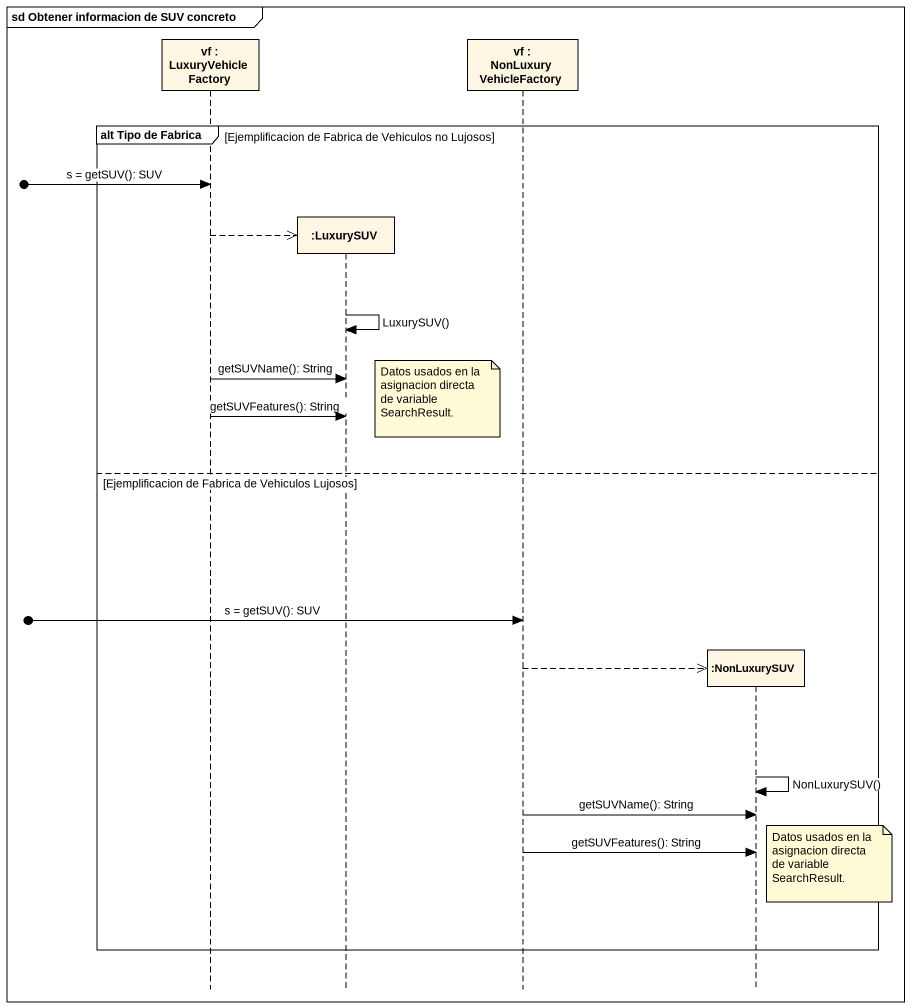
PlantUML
@startuml
mainframe sd Obtener informacion de SUV concreto
hide footbox
participant "vf : LuxuryVehicleFactory" as vf
participant ":LuxurySUV" as LuxurySUV
participant "vf : NonLuxuryVehicleFactory" as vf_2
participant ":NonLuxurySUV" as NonLuxurySUV

group alt Tipo de Fabrica [Ejemplificacion de Fabrica de Vehiculos no Lujosos]
  [o-> vf : s = getSUV(): SUV
  vf -->> LuxurySUV **
  LuxurySUV -> LuxurySUV : LuxurySUV()
  vf -> LuxurySUV : getSUVName(): String
  note left of vf_2 : Datos usados en la asignacion directa de variable SearchResult.
  vf -> LuxurySUV : getSUVFeatures(): String
else Ejemplificacion de Fabrica de Vehiculos Lujosos
  [o-> vf_2 : s = getSUV(): SUV
  vf_2 -->> NonLuxurySUV **
  NonLuxurySUV -> NonLuxurySUV : NonLuxurySUV()
  vf_2 -> NonLuxurySUV : getSUVName(): String
  vf_2 -> NonLuxurySUV : getSUVFeatures(): String
  note right of NonLuxurySUV : Datos usados en la asignacion directa de variable SearchResult.
end
@enduml
